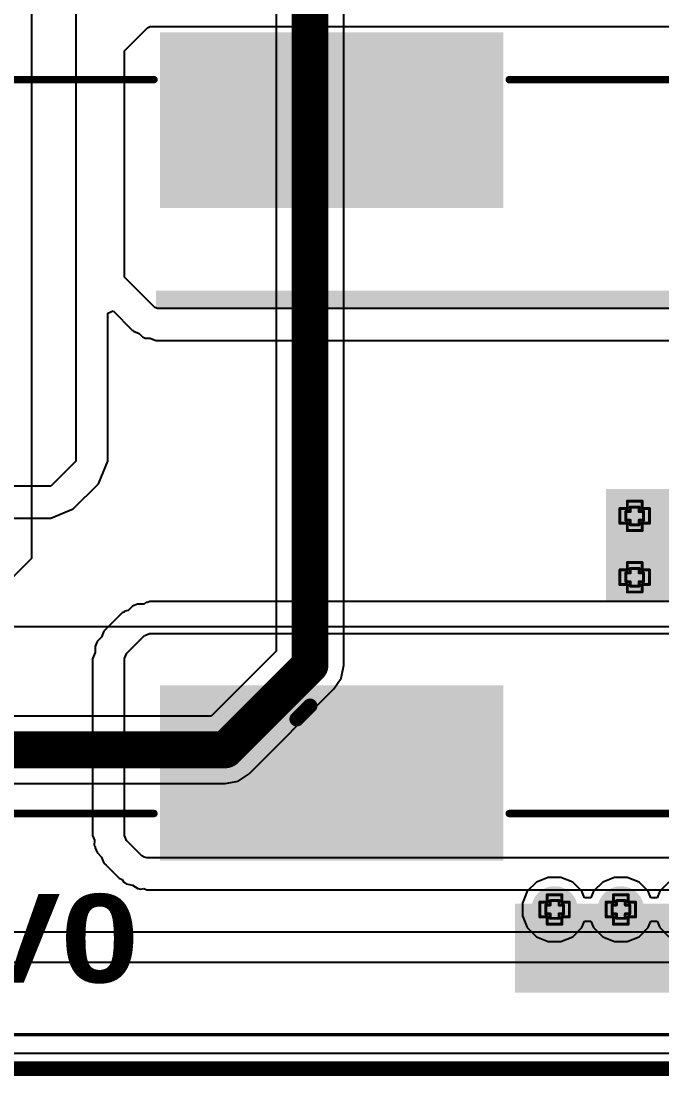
# Model space of a CAD drawing. Header units: inches. Extents: x -4 to 5258, y -4 to 5281.
# Drawn here: x 20.63 to 31.68, y -4.12 to 14.07 of the extents above; entities that cross this region are included whole.
import ezdxf

# ---------------------------------------------------------------- set-up
doc = ezdxf.new("R2010")
doc.units = ezdxf.units.IN
for name, color, linetype in [('Board Outline', 216, 'Continuous'), ('Bottom Layer', 5, 'Continuous'), ('Bottom Solder', 6, 'Continuous'), ('Drill Drawing', 1, 'Continuous'), ('Layer 1', 16, 'Continuous'), ('Layer 2', 76, 'Continuous'), ('Top Layer', 1, 'Continuous'), ('Top Overlay', 2, 'Continuous'), ('Top Paste', 8, 'Continuous'), ('Top Solder', 216, 'Continuous'), ('Via Holes', 16, 'Continuous')]:
    doc.layers.add(name, color=color, linetype=linetype)
doc.styles.add('Arial Black_Bold', font='', dxfattribs={"height": 0.2})
doc.styles.get('Arial Black_Bold').set_extended_font_data('Arial Black', bold=True)

# ---------------------------------------------------------------- blocks, each defined once
blk = doc.blocks.new('SRP1265A_150M_205')
at = {"layer": 'Top Layer'}
for points in [[(-7.09, 2.91), (-4.166, 2.91), (-4.166, -2.91), (-7.09, -2.91)], [(4.166, 2.91), (7.09, 2.91), (7.09, -2.91), (4.166, -2.91)]]:
    blk.add_hatch(color=1, dxfattribs=at).paths.add_polyline_path(points)
at = {"layer": 'Top Paste'}
for points in [[(-7.09, 2.91), (-4.166, 2.91), (-4.166, -2.91), (-7.09, -2.91)], [(4.166, 2.91), (7.09, 2.91), (7.09, -2.91), (4.166, -2.91)]]:
    blk.add_hatch(color=8, dxfattribs=at).paths.add_polyline_path(points)
at = {"layer": 'Top Solder'}
for points in [[(-7.141, 2.961), (-4.115, 2.961), (-4.115, -2.961), (-7.141, -2.961)], [(4.115, 2.961), (7.141, 2.961), (7.141, -2.961), (4.115, -2.961)]]:
    blk.add_hatch(color=216, dxfattribs=at).paths.add_polyline_path(points)
at = {"layer": 'Top Overlay'}
for points in [[(-6.326, 6.326, 0.127, 0.127, 0), (-6.326, 3.062, 0.127, 0.127, 0)], [(-6.326, 6.326, 0.127, 0.127, 0), (6.326, 6.326, 0.127, 0.127, 0)], [(6.326, 6.326, 0.127, 0.127, 0), (6.326, 3.062, 0.127, 0.127, 0)], [(-6.326, -3.062, 0.127, 0.127, 0), (-6.326, -6.326, 0.127, 0.127, 0)], [(6.326, -3.062, 0.127, 0.127, 0), (6.326, -6.326, 0.127, 0.127, 0)], [(-6.326, -6.326, 0.127, 0.127, 0), (6.326, -6.326, 0.127, 0.127, 0)]]:
    blk.add_lwpolyline(points, format="xyseb", dxfattribs=at)
for points in [[(-6.358, 6.326, 0.0635, 0.0635, 1), (-6.294, 6.326, 0.0635, 0.0635, 1)], [(-6.358, 6.326, 0.0635, 0.0635, 1), (-6.294, 6.326, 0.0635, 0.0635, 1)], [(6.294, 6.326, 0.0635, 0.0635, 1), (6.358, 6.326, 0.0635, 0.0635, 1)], [(6.294, 6.326, 0.0635, 0.0635, 1), (6.358, 6.326, 0.0635, 0.0635, 1)], [(-6.358, 3.062, 0.0635, 0.0635, 1), (-6.294, 3.062, 0.0635, 0.0635, 1)], [(6.294, 3.062, 0.0635, 0.0635, 1), (6.358, 3.062, 0.0635, 0.0635, 1)], [(-6.358, -3.062, 0.0635, 0.0635, 1), (-6.294, -3.062, 0.0635, 0.0635, 1)], [(6.294, -3.062, 0.0635, 0.0635, 1), (6.358, -3.062, 0.0635, 0.0635, 1)], [(-6.358, -6.326, 0.0635, 0.0635, 1), (-6.294, -6.326, 0.0635, 0.0635, 1)], [(-6.358, -6.326, 0.0635, 0.0635, 1), (-6.294, -6.326, 0.0635, 0.0635, 1)], [(6.294, -6.326, 0.0635, 0.0635, 1), (6.358, -6.326, 0.0635, 0.0635, 1)], [(6.294, -6.326, 0.0635, 0.0635, 1), (6.358, -6.326, 0.0635, 0.0635, 1)]]:
    blk.add_lwpolyline(points, format="xyseb", close=True, dxfattribs=at)

msp = doc.modelspace()

# ---------------------------------------------------------------- hatches: boundary and pattern name
at = {"layer": 'Bottom Layer'}
h = msp.add_hatch(color=5, dxfattribs=at)
edge = h.paths.add_edge_path()
edge.add_arc((31.209, 5.537), 0.3, 0, 360)
h = msp.add_hatch(color=5, dxfattribs=at)
edge = h.paths.add_edge_path()
edge.add_arc((31.209, 4.479), 0.3, 0, 360)
h = msp.add_hatch(color=5, dxfattribs=at)
edge = h.paths.add_edge_path()
edge.add_arc((29.828, -1.249), 0.3, 0, 360)
h = msp.add_hatch(color=5, dxfattribs=at)
edge = h.paths.add_edge_path()
edge.add_arc((30.971, -1.249), 0.3, 0, 360)
at = {"layer": 'Bottom Solder'}
h = msp.add_hatch(color=6, dxfattribs=at)
edge = h.paths.add_edge_path()
edge.add_arc((31.209, 5.537), 0.402, 0, 360)
h = msp.add_hatch(color=6, dxfattribs=at)
edge = h.paths.add_edge_path()
edge.add_arc((31.209, 4.479), 0.402, 0, 360)
h = msp.add_hatch(color=6, dxfattribs=at)
edge = h.paths.add_edge_path()
edge.add_arc((29.828, -1.249), 0.402, 0, 360)
h = msp.add_hatch(color=6, dxfattribs=at)
edge = h.paths.add_edge_path()
edge.add_arc((30.971, -1.249), 0.402, 0, 360)
at = {"layer": 'Layer 1'}
h = msp.add_hatch(color=16, dxfattribs=at)
edge = h.paths.add_edge_path()
edge.add_arc((31.209, 5.537), 0.3, 0, 360)
h = msp.add_hatch(color=16, dxfattribs=at)
edge = h.paths.add_edge_path()
edge.add_arc((31.209, 4.479), 0.3, 0, 360)
h = msp.add_hatch(color=16, dxfattribs=at)
edge = h.paths.add_edge_path()
edge.add_arc((29.828, -1.249), 0.3, 0, 360)
h = msp.add_hatch(color=16, dxfattribs=at)
edge = h.paths.add_edge_path()
edge.add_arc((30.971, -1.249), 0.3, 0, 360)
at = {"layer": 'Layer 2'}
h = msp.add_hatch(color=76, dxfattribs=at)
edge = h.paths.add_edge_path()
edge.add_arc((31.209, 5.537), 0.3, 0, 360)
h = msp.add_hatch(color=76, dxfattribs=at)
edge = h.paths.add_edge_path()
edge.add_arc((31.209, 4.479), 0.3, 0, 360)
h = msp.add_hatch(color=76, dxfattribs=at)
edge = h.paths.add_edge_path()
edge.add_arc((29.828, -1.249), 0.3, 0, 360)
h = msp.add_hatch(color=76, dxfattribs=at)
edge = h.paths.add_edge_path()
edge.add_arc((30.971, -1.249), 0.3, 0, 360)
at = {"layer": 'Top Layer'}
for points in [[(22.954, 9.111), (36.527, 9.111), (36.527, 9.422), (22.954, 9.422)], [(30.717, 4.054), (32.813, 4.054), (32.813, 5.998), (30.717, 5.998)], [(30.717, 4.054), (34.079, 4.054), (34.079, 5.025), (30.717, 5.025)], [(29.148, -2.681), (43.069, -2.681), (43.069, -1.146), (29.148, -1.146)]]:
    msp.add_hatch(color=1, dxfattribs=at).paths.add_polyline_path(points)
h = msp.add_hatch(color=1, dxfattribs=at)
edge = h.paths.add_edge_path()
edge.add_arc((31.209, 5.537), 0.3, 0, 360)
h = msp.add_hatch(color=1, dxfattribs=at)
edge = h.paths.add_edge_path()
edge.add_arc((31.209, 4.479), 0.3, 0, 360)
h = msp.add_hatch(color=1, dxfattribs=at)
edge = h.paths.add_edge_path()
edge.add_arc((29.828, -1.249), 0.3, 0, 360)
h = msp.add_hatch(color=1, dxfattribs=at)
edge = h.paths.add_edge_path()
edge.add_arc((30.971, -1.249), 0.3, 0, 360)
at = {"layer": 'Top Solder'}
h = msp.add_hatch(color=216, dxfattribs=at)
edge = h.paths.add_edge_path()
edge.add_arc((31.209, 5.537), 0.402, 0, 360)
h = msp.add_hatch(color=216, dxfattribs=at)
edge = h.paths.add_edge_path()
edge.add_arc((31.209, 4.479), 0.402, 0, 360)
h = msp.add_hatch(color=216, dxfattribs=at)
edge = h.paths.add_edge_path()
edge.add_arc((29.828, -1.249), 0.402, 0, 360)
h = msp.add_hatch(color=216, dxfattribs=at)
edge = h.paths.add_edge_path()
edge.add_arc((30.971, -1.249), 0.402, 0, 360)
at = {"layer": 'Via Holes'}
h = msp.add_hatch(color=7, dxfattribs=at)
edge = h.paths.add_edge_path()
edge.add_arc((31.209, 5.537), 0.15, 0, 360)
h = msp.add_hatch(color=7, dxfattribs=at)
edge = h.paths.add_edge_path()
edge.add_arc((31.209, 4.479), 0.15, 0, 360)
h = msp.add_hatch(color=7, dxfattribs=at)
edge = h.paths.add_edge_path()
edge.add_arc((29.828, -1.249), 0.15, 0, 360)
h = msp.add_hatch(color=7, dxfattribs=at)
edge = h.paths.add_edge_path()
edge.add_arc((30.971, -1.249), 0.15, 0, 360)

# ---------------------------------------------------------------- linework, layer by layer
at = {"layer": 'Board Outline'}
msp.add_lwpolyline([(-4.009, -3.991, 0.254, 0.254, 0), (145.991, -3.991, 0.254, 0.254, 0)], format="xyseb", dxfattribs=at)
at = {"layer": 'Bottom Layer'}
for p, q in [((25.029, 15.496), (25.029, 3.207)), ((26.194, 2.965), (26.194, 15.496)), ((25.029, 3.207), (23.908, 2.086)), ((26.15, 2.742), (26.194, 2.965)), ((26.024, 2.553), (26.15, 2.742)), ((24.562, 1.092), (26.024, 2.553)), ((23.908, 2.086), (15.924, 2.086)), ((24.373, 0.965), (24.562, 1.092)), ((16.376, 0.921), (24.15, 0.921)), ((24.15, 0.921), (24.373, 0.965)), ((49.063, -3.42), (3.581, -3.42))]:
    msp.add_line(p, q, dxfattribs=at)
for points in [[(25.612, 2.965, 0.635, 0.635, 0), (25.612, 15.496, 0.635, 0.635, 0)], [(24.15, 1.504, 0.635, 0.635, 0), (25.612, 2.965, 0.635, 0.635, 0)], [(15.924, 1.504, 0.635, 0.635, 0), (24.15, 1.504, 0.635, 0.635, 0)]]:
    msp.add_lwpolyline(points, format="xyseb", dxfattribs=at)
for points in [[(25.453, 2.965, 0.318, 0.318, 1), (25.77, 2.965, 0.318, 0.318, 1)], [(25.453, 2.965, 0.318, 0.318, 1), (25.77, 2.965, 0.318, 0.318, 1)], [(23.991, 1.504, 0.318, 0.318, 1), (24.309, 1.504, 0.318, 0.318, 1)], [(23.991, 1.504, 0.318, 0.318, 1), (24.309, 1.504, 0.318, 0.318, 1)]]:
    msp.add_lwpolyline(points, format="xyseb", close=True, dxfattribs=at)
at = {"layer": 'Drill Drawing'}
for points in [[(30.955, 5.41, 0.0508, 0.0508, 0), (30.955, 5.664, 0.0508, 0.0508, 0)], [(30.955, 5.664, 0.0508, 0.0508, 0), (31.082, 5.664, 0.0508, 0.0508, 0)], [(31.056, 5.461, 0.0508, 0.0508, 0), (31.056, 5.613, 0.0508, 0.0508, 0)], [(31.056, 5.613, 0.0508, 0.0508, 0), (31.133, 5.613, 0.0508, 0.0508, 0)], [(31.082, 5.664, 0.0508, 0.0508, 0), (31.082, 5.791, 0.0508, 0.0508, 0)], [(31.082, 5.791, 0.0508, 0.0508, 0), (31.336, 5.791, 0.0508, 0.0508, 0)], [(31.133, 5.613, 0.0508, 0.0508, 0), (31.133, 5.689, 0.0508, 0.0508, 0)], [(31.133, 5.689, 0.0508, 0.0508, 0), (31.285, 5.689, 0.0508, 0.0508, 0)], [(31.285, 5.613, 0.0508, 0.0508, 0), (31.285, 5.689, 0.0508, 0.0508, 0)], [(31.285, 5.613, 0.0508, 0.0508, 0), (31.361, 5.613, 0.0508, 0.0508, 0)], [(31.336, 5.664, 0.0508, 0.0508, 0), (31.336, 5.791, 0.0508, 0.0508, 0)], [(31.336, 5.664, 0.0508, 0.0508, 0), (31.463, 5.664, 0.0508, 0.0508, 0)], [(31.361, 5.461, 0.0508, 0.0508, 0), (31.361, 5.613, 0.0508, 0.0508, 0)], [(31.463, 5.41, 0.0508, 0.0508, 0), (31.463, 5.664, 0.0508, 0.0508, 0)], [(31.056, 5.461, 0.0508, 0.0508, 0), (31.133, 5.461, 0.0508, 0.0508, 0)], [(31.133, 5.384, 0.0508, 0.0508, 0), (31.133, 5.461, 0.0508, 0.0508, 0)], [(31.285, 5.461, 0.0508, 0.0508, 0), (31.361, 5.461, 0.0508, 0.0508, 0)], [(31.285, 5.384, 0.0508, 0.0508, 0), (31.285, 5.461, 0.0508, 0.0508, 0)], [(30.955, 5.41, 0.0508, 0.0508, 0), (31.082, 5.41, 0.0508, 0.0508, 0)], [(31.082, 5.283, 0.0508, 0.0508, 0), (31.082, 5.41, 0.0508, 0.0508, 0)], [(31.082, 5.283, 0.0508, 0.0508, 0), (31.336, 5.283, 0.0508, 0.0508, 0)], [(31.133, 5.384, 0.0508, 0.0508, 0), (31.285, 5.384, 0.0508, 0.0508, 0)], [(31.336, 5.41, 0.0508, 0.0508, 0), (31.463, 5.41, 0.0508, 0.0508, 0)], [(31.336, 5.283, 0.0508, 0.0508, 0), (31.336, 5.41, 0.0508, 0.0508, 0)], [(31.082, 4.606, 0.0508, 0.0508, 0), (31.082, 4.733, 0.0508, 0.0508, 0)], [(31.082, 4.733, 0.0508, 0.0508, 0), (31.336, 4.733, 0.0508, 0.0508, 0)], [(31.336, 4.606, 0.0508, 0.0508, 0), (31.336, 4.733, 0.0508, 0.0508, 0)], [(30.955, 4.352, 0.0508, 0.0508, 0), (30.955, 4.606, 0.0508, 0.0508, 0)], [(30.955, 4.606, 0.0508, 0.0508, 0), (31.082, 4.606, 0.0508, 0.0508, 0)], [(31.056, 4.403, 0.0508, 0.0508, 0), (31.056, 4.555, 0.0508, 0.0508, 0)], [(31.056, 4.555, 0.0508, 0.0508, 0), (31.133, 4.555, 0.0508, 0.0508, 0)], [(31.133, 4.555, 0.0508, 0.0508, 0), (31.133, 4.631, 0.0508, 0.0508, 0)], [(31.133, 4.631, 0.0508, 0.0508, 0), (31.285, 4.631, 0.0508, 0.0508, 0)], [(31.285, 4.555, 0.0508, 0.0508, 0), (31.285, 4.631, 0.0508, 0.0508, 0)], [(31.285, 4.555, 0.0508, 0.0508, 0), (31.361, 4.555, 0.0508, 0.0508, 0)], [(31.336, 4.606, 0.0508, 0.0508, 0), (31.463, 4.606, 0.0508, 0.0508, 0)], [(31.361, 4.403, 0.0508, 0.0508, 0), (31.361, 4.555, 0.0508, 0.0508, 0)], [(31.463, 4.352, 0.0508, 0.0508, 0), (31.463, 4.606, 0.0508, 0.0508, 0)], [(30.955, 4.352, 0.0508, 0.0508, 0), (31.082, 4.352, 0.0508, 0.0508, 0)], [(31.056, 4.403, 0.0508, 0.0508, 0), (31.133, 4.403, 0.0508, 0.0508, 0)], [(31.082, 4.225, 0.0508, 0.0508, 0), (31.082, 4.352, 0.0508, 0.0508, 0)], [(31.133, 4.327, 0.0508, 0.0508, 0), (31.133, 4.403, 0.0508, 0.0508, 0)], [(31.285, 4.403, 0.0508, 0.0508, 0), (31.361, 4.403, 0.0508, 0.0508, 0)], [(31.285, 4.327, 0.0508, 0.0508, 0), (31.285, 4.403, 0.0508, 0.0508, 0)], [(31.336, 4.352, 0.0508, 0.0508, 0), (31.463, 4.352, 0.0508, 0.0508, 0)], [(31.336, 4.225, 0.0508, 0.0508, 0), (31.336, 4.352, 0.0508, 0.0508, 0)], [(31.082, 4.225, 0.0508, 0.0508, 0), (31.336, 4.225, 0.0508, 0.0508, 0)], [(31.133, 4.327, 0.0508, 0.0508, 0), (31.285, 4.327, 0.0508, 0.0508, 0)], [(29.701, -1.122, 0.0508, 0.0508, 0), (29.701, -0.995, 0.0508, 0.0508, 0)], [(29.701, -0.995, 0.0508, 0.0508, 0), (29.955, -0.995, 0.0508, 0.0508, 0)], [(29.752, -1.172, 0.0508, 0.0508, 0), (29.752, -1.096, 0.0508, 0.0508, 0)], [(29.752, -1.096, 0.0508, 0.0508, 0), (29.904, -1.096, 0.0508, 0.0508, 0)], [(29.904, -1.172, 0.0508, 0.0508, 0), (29.904, -1.096, 0.0508, 0.0508, 0)], [(29.955, -1.122, 0.0508, 0.0508, 0), (29.955, -0.995, 0.0508, 0.0508, 0)], [(30.844, -1.122, 0.0508, 0.0508, 0), (30.844, -0.995, 0.0508, 0.0508, 0)], [(30.844, -0.995, 0.0508, 0.0508, 0), (31.098, -0.995, 0.0508, 0.0508, 0)], [(30.895, -1.172, 0.0508, 0.0508, 0), (30.895, -1.096, 0.0508, 0.0508, 0)], [(30.895, -1.096, 0.0508, 0.0508, 0), (31.047, -1.096, 0.0508, 0.0508, 0)], [(31.047, -1.172, 0.0508, 0.0508, 0), (31.047, -1.096, 0.0508, 0.0508, 0)], [(31.098, -1.122, 0.0508, 0.0508, 0), (31.098, -0.995, 0.0508, 0.0508, 0)], [(29.574, -1.376, 0.0508, 0.0508, 0), (29.574, -1.122, 0.0508, 0.0508, 0)], [(29.574, -1.122, 0.0508, 0.0508, 0), (29.701, -1.122, 0.0508, 0.0508, 0)], [(29.676, -1.325, 0.0508, 0.0508, 0), (29.676, -1.172, 0.0508, 0.0508, 0)], [(29.676, -1.172, 0.0508, 0.0508, 0), (29.752, -1.172, 0.0508, 0.0508, 0)], [(29.904, -1.172, 0.0508, 0.0508, 0), (29.98, -1.172, 0.0508, 0.0508, 0)], [(29.955, -1.122, 0.0508, 0.0508, 0), (30.082, -1.122, 0.0508, 0.0508, 0)], [(29.98, -1.325, 0.0508, 0.0508, 0), (29.98, -1.172, 0.0508, 0.0508, 0)], [(30.082, -1.376, 0.0508, 0.0508, 0), (30.082, -1.122, 0.0508, 0.0508, 0)], [(30.717, -1.376, 0.0508, 0.0508, 0), (30.717, -1.122, 0.0508, 0.0508, 0)], [(30.717, -1.122, 0.0508, 0.0508, 0), (30.844, -1.122, 0.0508, 0.0508, 0)], [(30.819, -1.325, 0.0508, 0.0508, 0), (30.819, -1.172, 0.0508, 0.0508, 0)], [(30.819, -1.172, 0.0508, 0.0508, 0), (30.895, -1.172, 0.0508, 0.0508, 0)], [(31.047, -1.172, 0.0508, 0.0508, 0), (31.123, -1.172, 0.0508, 0.0508, 0)], [(31.098, -1.122, 0.0508, 0.0508, 0), (31.225, -1.122, 0.0508, 0.0508, 0)], [(31.123, -1.325, 0.0508, 0.0508, 0), (31.123, -1.172, 0.0508, 0.0508, 0)], [(31.225, -1.376, 0.0508, 0.0508, 0), (31.225, -1.122, 0.0508, 0.0508, 0)], [(29.574, -1.376, 0.0508, 0.0508, 0), (29.701, -1.376, 0.0508, 0.0508, 0)], [(29.676, -1.325, 0.0508, 0.0508, 0), (29.752, -1.325, 0.0508, 0.0508, 0)], [(29.701, -1.503, 0.0508, 0.0508, 0), (29.701, -1.376, 0.0508, 0.0508, 0)], [(29.752, -1.401, 0.0508, 0.0508, 0), (29.752, -1.325, 0.0508, 0.0508, 0)], [(29.752, -1.401, 0.0508, 0.0508, 0), (29.904, -1.401, 0.0508, 0.0508, 0)], [(29.904, -1.325, 0.0508, 0.0508, 0), (29.98, -1.325, 0.0508, 0.0508, 0)], [(29.904, -1.401, 0.0508, 0.0508, 0), (29.904, -1.325, 0.0508, 0.0508, 0)], [(29.955, -1.376, 0.0508, 0.0508, 0), (30.082, -1.376, 0.0508, 0.0508, 0)], [(29.955, -1.503, 0.0508, 0.0508, 0), (29.955, -1.376, 0.0508, 0.0508, 0)], [(30.717, -1.376, 0.0508, 0.0508, 0), (30.844, -1.376, 0.0508, 0.0508, 0)], [(30.819, -1.325, 0.0508, 0.0508, 0), (30.895, -1.325, 0.0508, 0.0508, 0)], [(30.844, -1.503, 0.0508, 0.0508, 0), (30.844, -1.376, 0.0508, 0.0508, 0)], [(30.895, -1.401, 0.0508, 0.0508, 0), (30.895, -1.325, 0.0508, 0.0508, 0)], [(30.895, -1.401, 0.0508, 0.0508, 0), (31.047, -1.401, 0.0508, 0.0508, 0)], [(31.047, -1.325, 0.0508, 0.0508, 0), (31.123, -1.325, 0.0508, 0.0508, 0)], [(31.047, -1.401, 0.0508, 0.0508, 0), (31.047, -1.325, 0.0508, 0.0508, 0)], [(31.098, -1.376, 0.0508, 0.0508, 0), (31.225, -1.376, 0.0508, 0.0508, 0)], [(31.098, -1.503, 0.0508, 0.0508, 0), (31.098, -1.376, 0.0508, 0.0508, 0)], [(29.701, -1.503, 0.0508, 0.0508, 0), (29.955, -1.503, 0.0508, 0.0508, 0)], [(30.844, -1.503, 0.0508, 0.0508, 0), (31.098, -1.503, 0.0508, 0.0508, 0)]]:
    msp.add_lwpolyline(points, format="xyseb", dxfattribs=at)
for points in [[(30.942, 5.664, 0.0254, 0.0254, 1), (30.968, 5.664, 0.0254, 0.0254, 1)], [(30.942, 5.664, 0.0254, 0.0254, 1), (30.968, 5.664, 0.0254, 0.0254, 1)], [(31.044, 5.613, 0.0254, 0.0254, 1), (31.069, 5.613, 0.0254, 0.0254, 1)], [(31.044, 5.613, 0.0254, 0.0254, 1), (31.069, 5.613, 0.0254, 0.0254, 1)], [(31.069, 5.791, 0.0254, 0.0254, 1), (31.095, 5.791, 0.0254, 0.0254, 1)], [(31.069, 5.791, 0.0254, 0.0254, 1), (31.095, 5.791, 0.0254, 0.0254, 1)], [(31.069, 5.664, 0.0254, 0.0254, 1), (31.095, 5.664, 0.0254, 0.0254, 1)], [(31.069, 5.664, 0.0254, 0.0254, 1), (31.095, 5.664, 0.0254, 0.0254, 1)], [(31.12, 5.689, 0.0254, 0.0254, 1), (31.145, 5.689, 0.0254, 0.0254, 1)], [(31.12, 5.689, 0.0254, 0.0254, 1), (31.145, 5.689, 0.0254, 0.0254, 1)], [(31.12, 5.613, 0.0254, 0.0254, 1), (31.145, 5.613, 0.0254, 0.0254, 1)], [(31.12, 5.613, 0.0254, 0.0254, 1), (31.145, 5.613, 0.0254, 0.0254, 1)], [(31.272, 5.689, 0.0254, 0.0254, 1), (31.298, 5.689, 0.0254, 0.0254, 1)], [(31.272, 5.689, 0.0254, 0.0254, 1), (31.298, 5.689, 0.0254, 0.0254, 1)], [(31.272, 5.613, 0.0254, 0.0254, 1), (31.298, 5.613, 0.0254, 0.0254, 1)], [(31.272, 5.613, 0.0254, 0.0254, 1), (31.298, 5.613, 0.0254, 0.0254, 1)], [(31.323, 5.791, 0.0254, 0.0254, 1), (31.349, 5.791, 0.0254, 0.0254, 1)], [(31.323, 5.791, 0.0254, 0.0254, 1), (31.349, 5.791, 0.0254, 0.0254, 1)], [(31.323, 5.664, 0.0254, 0.0254, 1), (31.349, 5.664, 0.0254, 0.0254, 1)], [(31.323, 5.664, 0.0254, 0.0254, 1), (31.349, 5.664, 0.0254, 0.0254, 1)], [(31.349, 5.613, 0.0254, 0.0254, 1), (31.374, 5.613, 0.0254, 0.0254, 1)], [(31.349, 5.613, 0.0254, 0.0254, 1), (31.374, 5.613, 0.0254, 0.0254, 1)], [(31.45, 5.664, 0.0254, 0.0254, 1), (31.476, 5.664, 0.0254, 0.0254, 1)], [(31.45, 5.664, 0.0254, 0.0254, 1), (31.476, 5.664, 0.0254, 0.0254, 1)], [(31.044, 5.461, 0.0254, 0.0254, 1), (31.069, 5.461, 0.0254, 0.0254, 1)], [(31.044, 5.461, 0.0254, 0.0254, 1), (31.069, 5.461, 0.0254, 0.0254, 1)], [(31.12, 5.461, 0.0254, 0.0254, 1), (31.145, 5.461, 0.0254, 0.0254, 1)], [(31.12, 5.461, 0.0254, 0.0254, 1), (31.145, 5.461, 0.0254, 0.0254, 1)], [(31.272, 5.461, 0.0254, 0.0254, 1), (31.298, 5.461, 0.0254, 0.0254, 1)], [(31.272, 5.461, 0.0254, 0.0254, 1), (31.298, 5.461, 0.0254, 0.0254, 1)], [(31.349, 5.461, 0.0254, 0.0254, 1), (31.374, 5.461, 0.0254, 0.0254, 1)], [(31.349, 5.461, 0.0254, 0.0254, 1), (31.374, 5.461, 0.0254, 0.0254, 1)], [(30.942, 5.41, 0.0254, 0.0254, 1), (30.968, 5.41, 0.0254, 0.0254, 1)], [(30.942, 5.41, 0.0254, 0.0254, 1), (30.968, 5.41, 0.0254, 0.0254, 1)], [(31.069, 5.41, 0.0254, 0.0254, 1), (31.095, 5.41, 0.0254, 0.0254, 1)], [(31.069, 5.41, 0.0254, 0.0254, 1), (31.095, 5.41, 0.0254, 0.0254, 1)], [(31.069, 5.283, 0.0254, 0.0254, 1), (31.095, 5.283, 0.0254, 0.0254, 1)], [(31.069, 5.283, 0.0254, 0.0254, 1), (31.095, 5.283, 0.0254, 0.0254, 1)], [(31.12, 5.384, 0.0254, 0.0254, 1), (31.145, 5.384, 0.0254, 0.0254, 1)], [(31.12, 5.384, 0.0254, 0.0254, 1), (31.145, 5.384, 0.0254, 0.0254, 1)], [(31.272, 5.384, 0.0254, 0.0254, 1), (31.298, 5.384, 0.0254, 0.0254, 1)], [(31.272, 5.384, 0.0254, 0.0254, 1), (31.298, 5.384, 0.0254, 0.0254, 1)], [(31.323, 5.41, 0.0254, 0.0254, 1), (31.349, 5.41, 0.0254, 0.0254, 1)], [(31.323, 5.41, 0.0254, 0.0254, 1), (31.349, 5.41, 0.0254, 0.0254, 1)], [(31.323, 5.283, 0.0254, 0.0254, 1), (31.349, 5.283, 0.0254, 0.0254, 1)], [(31.323, 5.283, 0.0254, 0.0254, 1), (31.349, 5.283, 0.0254, 0.0254, 1)], [(31.45, 5.41, 0.0254, 0.0254, 1), (31.476, 5.41, 0.0254, 0.0254, 1)], [(31.45, 5.41, 0.0254, 0.0254, 1), (31.476, 5.41, 0.0254, 0.0254, 1)], [(31.069, 4.733, 0.0254, 0.0254, 1), (31.095, 4.733, 0.0254, 0.0254, 1)], [(31.069, 4.733, 0.0254, 0.0254, 1), (31.095, 4.733, 0.0254, 0.0254, 1)], [(31.323, 4.733, 0.0254, 0.0254, 1), (31.349, 4.733, 0.0254, 0.0254, 1)], [(31.323, 4.733, 0.0254, 0.0254, 1), (31.349, 4.733, 0.0254, 0.0254, 1)], [(30.942, 4.606, 0.0254, 0.0254, 1), (30.968, 4.606, 0.0254, 0.0254, 1)], [(30.942, 4.606, 0.0254, 0.0254, 1), (30.968, 4.606, 0.0254, 0.0254, 1)], [(31.044, 4.555, 0.0254, 0.0254, 1), (31.069, 4.555, 0.0254, 0.0254, 1)], [(31.044, 4.555, 0.0254, 0.0254, 1), (31.069, 4.555, 0.0254, 0.0254, 1)], [(31.069, 4.606, 0.0254, 0.0254, 1), (31.095, 4.606, 0.0254, 0.0254, 1)], [(31.069, 4.606, 0.0254, 0.0254, 1), (31.095, 4.606, 0.0254, 0.0254, 1)], [(31.12, 4.631, 0.0254, 0.0254, 1), (31.145, 4.631, 0.0254, 0.0254, 1)], [(31.12, 4.631, 0.0254, 0.0254, 1), (31.145, 4.631, 0.0254, 0.0254, 1)], [(31.12, 4.555, 0.0254, 0.0254, 1), (31.145, 4.555, 0.0254, 0.0254, 1)], [(31.12, 4.555, 0.0254, 0.0254, 1), (31.145, 4.555, 0.0254, 0.0254, 1)], [(31.272, 4.631, 0.0254, 0.0254, 1), (31.298, 4.631, 0.0254, 0.0254, 1)], [(31.272, 4.631, 0.0254, 0.0254, 1), (31.298, 4.631, 0.0254, 0.0254, 1)], [(31.272, 4.555, 0.0254, 0.0254, 1), (31.298, 4.555, 0.0254, 0.0254, 1)], [(31.272, 4.555, 0.0254, 0.0254, 1), (31.298, 4.555, 0.0254, 0.0254, 1)], [(31.323, 4.606, 0.0254, 0.0254, 1), (31.349, 4.606, 0.0254, 0.0254, 1)], [(31.323, 4.606, 0.0254, 0.0254, 1), (31.349, 4.606, 0.0254, 0.0254, 1)], [(31.349, 4.555, 0.0254, 0.0254, 1), (31.374, 4.555, 0.0254, 0.0254, 1)], [(31.349, 4.555, 0.0254, 0.0254, 1), (31.374, 4.555, 0.0254, 0.0254, 1)], [(31.45, 4.606, 0.0254, 0.0254, 1), (31.476, 4.606, 0.0254, 0.0254, 1)], [(31.45, 4.606, 0.0254, 0.0254, 1), (31.476, 4.606, 0.0254, 0.0254, 1)], [(30.942, 4.352, 0.0254, 0.0254, 1), (30.968, 4.352, 0.0254, 0.0254, 1)], [(30.942, 4.352, 0.0254, 0.0254, 1), (30.968, 4.352, 0.0254, 0.0254, 1)], [(31.044, 4.403, 0.0254, 0.0254, 1), (31.069, 4.403, 0.0254, 0.0254, 1)], [(31.044, 4.403, 0.0254, 0.0254, 1), (31.069, 4.403, 0.0254, 0.0254, 1)], [(31.069, 4.352, 0.0254, 0.0254, 1), (31.095, 4.352, 0.0254, 0.0254, 1)], [(31.069, 4.352, 0.0254, 0.0254, 1), (31.095, 4.352, 0.0254, 0.0254, 1)], [(31.12, 4.403, 0.0254, 0.0254, 1), (31.145, 4.403, 0.0254, 0.0254, 1)], [(31.12, 4.403, 0.0254, 0.0254, 1), (31.145, 4.403, 0.0254, 0.0254, 1)], [(31.272, 4.403, 0.0254, 0.0254, 1), (31.298, 4.403, 0.0254, 0.0254, 1)], [(31.272, 4.403, 0.0254, 0.0254, 1), (31.298, 4.403, 0.0254, 0.0254, 1)], [(31.323, 4.352, 0.0254, 0.0254, 1), (31.349, 4.352, 0.0254, 0.0254, 1)], [(31.323, 4.352, 0.0254, 0.0254, 1), (31.349, 4.352, 0.0254, 0.0254, 1)], [(31.349, 4.403, 0.0254, 0.0254, 1), (31.374, 4.403, 0.0254, 0.0254, 1)], [(31.349, 4.403, 0.0254, 0.0254, 1), (31.374, 4.403, 0.0254, 0.0254, 1)], [(31.45, 4.352, 0.0254, 0.0254, 1), (31.476, 4.352, 0.0254, 0.0254, 1)], [(31.45, 4.352, 0.0254, 0.0254, 1), (31.476, 4.352, 0.0254, 0.0254, 1)], [(31.069, 4.225, 0.0254, 0.0254, 1), (31.095, 4.225, 0.0254, 0.0254, 1)], [(31.069, 4.225, 0.0254, 0.0254, 1), (31.095, 4.225, 0.0254, 0.0254, 1)], [(31.12, 4.327, 0.0254, 0.0254, 1), (31.145, 4.327, 0.0254, 0.0254, 1)], [(31.12, 4.327, 0.0254, 0.0254, 1), (31.145, 4.327, 0.0254, 0.0254, 1)], [(31.272, 4.327, 0.0254, 0.0254, 1), (31.298, 4.327, 0.0254, 0.0254, 1)], [(31.272, 4.327, 0.0254, 0.0254, 1), (31.298, 4.327, 0.0254, 0.0254, 1)], [(31.323, 4.225, 0.0254, 0.0254, 1), (31.349, 4.225, 0.0254, 0.0254, 1)], [(31.323, 4.225, 0.0254, 0.0254, 1), (31.349, 4.225, 0.0254, 0.0254, 1)], [(29.688, -0.995, 0.0254, 0.0254, 1), (29.714, -0.995, 0.0254, 0.0254, 1)], [(29.688, -0.995, 0.0254, 0.0254, 1), (29.714, -0.995, 0.0254, 0.0254, 1)], [(29.739, -1.096, 0.0254, 0.0254, 1), (29.764, -1.096, 0.0254, 0.0254, 1)], [(29.739, -1.096, 0.0254, 0.0254, 1), (29.764, -1.096, 0.0254, 0.0254, 1)], [(29.891, -1.096, 0.0254, 0.0254, 1), (29.917, -1.096, 0.0254, 0.0254, 1)], [(29.891, -1.096, 0.0254, 0.0254, 1), (29.917, -1.096, 0.0254, 0.0254, 1)], [(29.942, -0.995, 0.0254, 0.0254, 1), (29.968, -0.995, 0.0254, 0.0254, 1)], [(29.942, -0.995, 0.0254, 0.0254, 1), (29.968, -0.995, 0.0254, 0.0254, 1)], [(30.831, -0.995, 0.0254, 0.0254, 1), (30.857, -0.995, 0.0254, 0.0254, 1)], [(30.831, -0.995, 0.0254, 0.0254, 1), (30.857, -0.995, 0.0254, 0.0254, 1)], [(30.882, -1.096, 0.0254, 0.0254, 1), (30.907, -1.096, 0.0254, 0.0254, 1)], [(30.882, -1.096, 0.0254, 0.0254, 1), (30.907, -1.096, 0.0254, 0.0254, 1)], [(31.034, -1.096, 0.0254, 0.0254, 1), (31.06, -1.096, 0.0254, 0.0254, 1)], [(31.034, -1.096, 0.0254, 0.0254, 1), (31.06, -1.096, 0.0254, 0.0254, 1)], [(31.085, -0.995, 0.0254, 0.0254, 1), (31.111, -0.995, 0.0254, 0.0254, 1)], [(31.085, -0.995, 0.0254, 0.0254, 1), (31.111, -0.995, 0.0254, 0.0254, 1)], [(29.561, -1.122, 0.0254, 0.0254, 1), (29.587, -1.122, 0.0254, 0.0254, 1)], [(29.561, -1.122, 0.0254, 0.0254, 1), (29.587, -1.122, 0.0254, 0.0254, 1)], [(29.663, -1.172, 0.0254, 0.0254, 1), (29.688, -1.172, 0.0254, 0.0254, 1)], [(29.663, -1.172, 0.0254, 0.0254, 1), (29.688, -1.172, 0.0254, 0.0254, 1)], [(29.688, -1.122, 0.0254, 0.0254, 1), (29.714, -1.122, 0.0254, 0.0254, 1)], [(29.688, -1.122, 0.0254, 0.0254, 1), (29.714, -1.122, 0.0254, 0.0254, 1)], [(29.739, -1.172, 0.0254, 0.0254, 1), (29.764, -1.172, 0.0254, 0.0254, 1)], [(29.739, -1.172, 0.0254, 0.0254, 1), (29.764, -1.172, 0.0254, 0.0254, 1)], [(29.891, -1.172, 0.0254, 0.0254, 1), (29.917, -1.172, 0.0254, 0.0254, 1)], [(29.891, -1.172, 0.0254, 0.0254, 1), (29.917, -1.172, 0.0254, 0.0254, 1)], [(29.942, -1.122, 0.0254, 0.0254, 1), (29.968, -1.122, 0.0254, 0.0254, 1)], [(29.942, -1.122, 0.0254, 0.0254, 1), (29.968, -1.122, 0.0254, 0.0254, 1)], [(29.968, -1.172, 0.0254, 0.0254, 1), (29.993, -1.172, 0.0254, 0.0254, 1)], [(29.968, -1.172, 0.0254, 0.0254, 1), (29.993, -1.172, 0.0254, 0.0254, 1)], [(30.069, -1.122, 0.0254, 0.0254, 1), (30.095, -1.122, 0.0254, 0.0254, 1)], [(30.069, -1.122, 0.0254, 0.0254, 1), (30.095, -1.122, 0.0254, 0.0254, 1)], [(30.704, -1.122, 0.0254, 0.0254, 1), (30.73, -1.122, 0.0254, 0.0254, 1)], [(30.704, -1.122, 0.0254, 0.0254, 1), (30.73, -1.122, 0.0254, 0.0254, 1)], [(30.806, -1.172, 0.0254, 0.0254, 1), (30.831, -1.172, 0.0254, 0.0254, 1)], [(30.806, -1.172, 0.0254, 0.0254, 1), (30.831, -1.172, 0.0254, 0.0254, 1)], [(30.831, -1.122, 0.0254, 0.0254, 1), (30.857, -1.122, 0.0254, 0.0254, 1)], [(30.831, -1.122, 0.0254, 0.0254, 1), (30.857, -1.122, 0.0254, 0.0254, 1)], [(30.882, -1.172, 0.0254, 0.0254, 1), (30.907, -1.172, 0.0254, 0.0254, 1)], [(30.882, -1.172, 0.0254, 0.0254, 1), (30.907, -1.172, 0.0254, 0.0254, 1)], [(31.034, -1.172, 0.0254, 0.0254, 1), (31.06, -1.172, 0.0254, 0.0254, 1)], [(31.034, -1.172, 0.0254, 0.0254, 1), (31.06, -1.172, 0.0254, 0.0254, 1)], [(31.085, -1.122, 0.0254, 0.0254, 1), (31.111, -1.122, 0.0254, 0.0254, 1)], [(31.085, -1.122, 0.0254, 0.0254, 1), (31.111, -1.122, 0.0254, 0.0254, 1)], [(31.111, -1.172, 0.0254, 0.0254, 1), (31.136, -1.172, 0.0254, 0.0254, 1)], [(31.111, -1.172, 0.0254, 0.0254, 1), (31.136, -1.172, 0.0254, 0.0254, 1)], [(31.212, -1.122, 0.0254, 0.0254, 1), (31.238, -1.122, 0.0254, 0.0254, 1)], [(31.212, -1.122, 0.0254, 0.0254, 1), (31.238, -1.122, 0.0254, 0.0254, 1)], [(29.561, -1.376, 0.0254, 0.0254, 1), (29.587, -1.376, 0.0254, 0.0254, 1)], [(29.561, -1.376, 0.0254, 0.0254, 1), (29.587, -1.376, 0.0254, 0.0254, 1)], [(29.663, -1.325, 0.0254, 0.0254, 1), (29.688, -1.325, 0.0254, 0.0254, 1)], [(29.663, -1.325, 0.0254, 0.0254, 1), (29.688, -1.325, 0.0254, 0.0254, 1)], [(29.688, -1.376, 0.0254, 0.0254, 1), (29.714, -1.376, 0.0254, 0.0254, 1)], [(29.688, -1.376, 0.0254, 0.0254, 1), (29.714, -1.376, 0.0254, 0.0254, 1)], [(29.739, -1.325, 0.0254, 0.0254, 1), (29.764, -1.325, 0.0254, 0.0254, 1)], [(29.739, -1.325, 0.0254, 0.0254, 1), (29.764, -1.325, 0.0254, 0.0254, 1)], [(29.739, -1.401, 0.0254, 0.0254, 1), (29.764, -1.401, 0.0254, 0.0254, 1)], [(29.739, -1.401, 0.0254, 0.0254, 1), (29.764, -1.401, 0.0254, 0.0254, 1)], [(29.891, -1.325, 0.0254, 0.0254, 1), (29.917, -1.325, 0.0254, 0.0254, 1)], [(29.891, -1.325, 0.0254, 0.0254, 1), (29.917, -1.325, 0.0254, 0.0254, 1)], [(29.891, -1.401, 0.0254, 0.0254, 1), (29.917, -1.401, 0.0254, 0.0254, 1)], [(29.891, -1.401, 0.0254, 0.0254, 1), (29.917, -1.401, 0.0254, 0.0254, 1)], [(29.942, -1.376, 0.0254, 0.0254, 1), (29.968, -1.376, 0.0254, 0.0254, 1)], [(29.942, -1.376, 0.0254, 0.0254, 1), (29.968, -1.376, 0.0254, 0.0254, 1)], [(29.968, -1.325, 0.0254, 0.0254, 1), (29.993, -1.325, 0.0254, 0.0254, 1)], [(29.968, -1.325, 0.0254, 0.0254, 1), (29.993, -1.325, 0.0254, 0.0254, 1)], [(30.069, -1.376, 0.0254, 0.0254, 1), (30.095, -1.376, 0.0254, 0.0254, 1)], [(30.069, -1.376, 0.0254, 0.0254, 1), (30.095, -1.376, 0.0254, 0.0254, 1)], [(30.704, -1.376, 0.0254, 0.0254, 1), (30.73, -1.376, 0.0254, 0.0254, 1)], [(30.704, -1.376, 0.0254, 0.0254, 1), (30.73, -1.376, 0.0254, 0.0254, 1)], [(30.806, -1.325, 0.0254, 0.0254, 1), (30.831, -1.325, 0.0254, 0.0254, 1)], [(30.806, -1.325, 0.0254, 0.0254, 1), (30.831, -1.325, 0.0254, 0.0254, 1)], [(30.831, -1.376, 0.0254, 0.0254, 1), (30.857, -1.376, 0.0254, 0.0254, 1)], [(30.831, -1.376, 0.0254, 0.0254, 1), (30.857, -1.376, 0.0254, 0.0254, 1)], [(30.882, -1.325, 0.0254, 0.0254, 1), (30.907, -1.325, 0.0254, 0.0254, 1)], [(30.882, -1.325, 0.0254, 0.0254, 1), (30.907, -1.325, 0.0254, 0.0254, 1)], [(30.882, -1.401, 0.0254, 0.0254, 1), (30.907, -1.401, 0.0254, 0.0254, 1)], [(30.882, -1.401, 0.0254, 0.0254, 1), (30.907, -1.401, 0.0254, 0.0254, 1)], [(31.034, -1.325, 0.0254, 0.0254, 1), (31.06, -1.325, 0.0254, 0.0254, 1)], [(31.034, -1.325, 0.0254, 0.0254, 1), (31.06, -1.325, 0.0254, 0.0254, 1)], [(31.034, -1.401, 0.0254, 0.0254, 1), (31.06, -1.401, 0.0254, 0.0254, 1)], [(31.034, -1.401, 0.0254, 0.0254, 1), (31.06, -1.401, 0.0254, 0.0254, 1)], [(31.085, -1.376, 0.0254, 0.0254, 1), (31.111, -1.376, 0.0254, 0.0254, 1)], [(31.085, -1.376, 0.0254, 0.0254, 1), (31.111, -1.376, 0.0254, 0.0254, 1)], [(31.111, -1.325, 0.0254, 0.0254, 1), (31.136, -1.325, 0.0254, 0.0254, 1)], [(31.111, -1.325, 0.0254, 0.0254, 1), (31.136, -1.325, 0.0254, 0.0254, 1)], [(31.212, -1.376, 0.0254, 0.0254, 1), (31.238, -1.376, 0.0254, 0.0254, 1)], [(31.212, -1.376, 0.0254, 0.0254, 1), (31.238, -1.376, 0.0254, 0.0254, 1)], [(29.688, -1.503, 0.0254, 0.0254, 1), (29.714, -1.503, 0.0254, 0.0254, 1)], [(29.688, -1.503, 0.0254, 0.0254, 1), (29.714, -1.503, 0.0254, 0.0254, 1)], [(29.942, -1.503, 0.0254, 0.0254, 1), (29.968, -1.503, 0.0254, 0.0254, 1)], [(29.942, -1.503, 0.0254, 0.0254, 1), (29.968, -1.503, 0.0254, 0.0254, 1)], [(30.831, -1.503, 0.0254, 0.0254, 1), (30.857, -1.503, 0.0254, 0.0254, 1)], [(30.831, -1.503, 0.0254, 0.0254, 1), (30.857, -1.503, 0.0254, 0.0254, 1)], [(31.085, -1.503, 0.0254, 0.0254, 1), (31.111, -1.503, 0.0254, 0.0254, 1)], [(31.085, -1.503, 0.0254, 0.0254, 1), (31.111, -1.503, 0.0254, 0.0254, 1)]]:
    msp.add_lwpolyline(points, format="xyseb", close=True, dxfattribs=at)
at = {"layer": 'Layer 1'}
for p, q in [((136.239, -1.639), (5.517, -1.639)), ((4.999, -2.157), (136.757, -2.157)), ((145.732, -3.732), (-3.75, -3.732))]:
    msp.add_line(p, q, dxfattribs=at)
at = {"layer": 'Layer 2'}
for p, q in [((20.812, 15.751), (20.812, 4.804)), ((20.812, 4.804), (20.201, 4.193)), ((15.411, 3.63), (43.373, 3.63)), ((29.718, -0.695), (29.514, -0.779)), ((29.938, -0.695), (29.718, -0.695)), ((30.142, -0.779), (29.938, -0.695)), ((30.861, -0.695), (30.657, -0.779)), ((31.081, -0.695), (30.861, -0.695)), ((31.285, -0.779), (31.081, -0.695)), ((29.514, -0.779), (29.358, -0.935)), ((30.298, -0.935), (30.142, -0.779)), ((30.657, -0.779), (30.501, -0.935)), ((31.441, -0.935), (31.285, -0.779)), ((31.8, -0.779), (31.644, -0.935)), ((29.358, -0.935), (29.274, -1.138)), ((30.344, -1.048), (30.298, -0.935)), ((30.454, -1.048), (30.344, -1.048)), ((30.501, -0.935), (30.454, -1.048)), ((31.487, -1.048), (31.441, -0.935)), ((31.597, -1.048), (31.487, -1.048)), ((31.644, -0.935), (31.597, -1.048)), ((29.274, -1.138), (29.274, -1.359)), ((29.274, -1.359), (29.358, -1.562)), ((30.298, -1.562), (30.344, -1.449)), ((30.344, -1.449), (30.454, -1.449)), ((30.454, -1.449), (30.501, -1.562)), ((31.441, -1.562), (31.487, -1.449)), ((31.487, -1.449), (31.597, -1.449)), ((31.597, -1.449), (31.644, -1.562)), ((29.358, -1.562), (29.514, -1.718)), ((30.142, -1.718), (30.298, -1.562)), ((30.501, -1.562), (30.657, -1.718)), ((31.285, -1.718), (31.441, -1.562)), ((31.644, -1.562), (31.8, -1.718)), ((29.514, -1.718), (29.718, -1.803)), ((29.718, -1.803), (29.938, -1.803)), ((29.938, -1.803), (30.142, -1.718)), ((30.657, -1.718), (30.861, -1.803)), ((30.861, -1.803), (31.081, -1.803)), ((31.081, -1.803), (31.285, -1.718)), ((43.373, -3.732), (-3.75, -3.732))]:
    msp.add_line(p, q, dxfattribs=at)
msp.add_lwpolyline([(25.383, 2.034, 0.254, 0.254, 0), (25.612, 2.262, 0.254, 0.254, 0)], format="xyseb", dxfattribs=at)
for points in [[(25.548, 2.262, 0.127, 0.127, 1), (25.675, 2.262, 0.127, 0.127, 1)], [(25.319, 2.034, 0.127, 0.127, 1), (25.446, 2.034, 0.127, 0.127, 1)]]:
    msp.add_lwpolyline(points, format="xyseb", close=True, dxfattribs=at)
at = {"layer": 'Top Layer'}
for p, q in [((21.573, 15.415), (21.573, 6.481)), ((22.411, 13.554), (22.81, 13.953)), ((22.81, 13.953), (22.855, 13.972)), ((22.855, 13.972), (36.913, 13.972)), ((22.411, 9.654), (22.411, 13.554)), ((22.936, 9.129), (22.411, 9.654)), ((22.98, 9.111), (22.936, 9.129)), ((32.769, 9.111), (22.98, 9.111)), ((22.123, 9.032), (22.217, 9.071)), ((22.123, 6.481), (22.123, 9.032)), ((22.217, 9.071), (22.547, 8.74)), ((22.547, 8.74), (22.56, 8.735)), ((22.56, 8.735), (22.566, 8.722)), ((22.566, 8.722), (22.667, 8.68)), ((22.667, 8.68), (22.725, 8.621)), ((22.725, 8.621), (22.77, 8.603)), ((22.77, 8.603), (22.853, 8.603)), ((22.853, 8.603), (22.954, 8.561)), ((22.954, 8.561), (32.64, 8.561)), ((21.573, 6.481), (21.141, 6.049)), ((21.962, 6.092), (22.123, 6.481)), ((21.141, 6.049), (17.763, 6.049)), ((21.53, 5.661), (21.962, 6.092)), ((21.141, 5.5), (21.53, 5.661)), ((17.763, 5.5), (21.141, 5.5)), ((22.634, 4.017), (22.552, 3.983)), ((22.741, 4.017), (22.634, 4.017)), ((22.79, 4.049), (22.741, 4.017)), ((22.811, 4.045), (22.79, 4.049)), ((22.79, 4.049), (22.79, 4.049)), ((22.847, 4.06), (22.811, 4.045)), ((22.898, 4.06), (22.847, 4.06)), ((22.847, 4.06), (22.847, 4.06)), ((22.847, 4.06), (22.847, 4.06)), ((36.025, 4.06), (22.898, 4.06)), ((22.898, 4.06), (22.898, 4.06)), ((22.335, 3.827), (22.094, 3.587)), ((22.371, 3.863), (22.335, 3.827)), ((22.335, 3.827), (22.335, 3.827)), ((22.335, 3.827), (22.335, 3.827)), ((22.407, 3.878), (22.371, 3.863)), ((22.418, 3.896), (22.407, 3.878)), ((22.476, 3.907), (22.418, 3.896)), ((22.418, 3.896), (22.418, 3.896)), ((22.552, 3.983), (22.476, 3.907)), ((22.058, 3.551), (22.015, 3.446)), ((22.094, 3.587), (22.058, 3.551)), ((22.094, 3.587), (22.094, 3.587)), ((22.094, 3.587), (22.094, 3.587)), ((22.723, 3.438), (22.76, 3.474)), ((22.76, 3.474), (22.762, 3.475)), ((22.76, 3.474), (22.76, 3.474)), ((22.762, 3.475), (22.844, 3.509)), ((22.844, 3.509), (22.847, 3.51)), ((22.847, 3.51), (22.847, 3.51)), ((22.847, 3.51), (22.898, 3.51)), ((22.898, 3.51), (22.898, 3.51)), ((22.898, 3.51), (43.032, 3.51)), ((21.939, 3.369), (21.905, 3.288)), ((21.905, 3.288), (21.905, 3.18)), ((22.015, 3.446), (21.939, 3.369)), ((22.483, 3.198), (22.723, 3.438)), ((22.723, 3.438), (22.723, 3.438)), ((21.905, 3.18), (21.861, 3.075)), ((22.413, 3.077), (22.447, 3.159)), ((22.447, 3.162), (22.483, 3.198)), ((22.447, 3.159), (22.447, 3.162)), ((21.861, 3.075), (21.861, 3.024)), ((21.861, 3.024), (21.861, 3.024)), ((21.861, 3.024), (21.861, 3.024)), ((21.861, 3.024), (21.861, 0.027)), ((22.411, 3.075), (22.413, 3.077)), ((22.411, 3.024), (22.411, 3.075)), ((22.411, 0.027), (22.411, 3.024)), ((21.861, 0.027), (21.896, -0.056)), ((22.413, 0.025), (22.411, 0.027)), ((22.411, 0.027), (22.411, 0.027)), ((22.447, -0.057), (22.413, 0.025)), ((21.896, -0.056), (21.89, -0.147)), ((21.89, -0.147), (21.89, -0.147)), ((21.89, -0.147), (21.905, -0.164)), ((21.905, -0.164), (21.905, -0.186)), ((22.447, -0.06), (22.447, -0.057)), ((22.483, -0.096), (22.447, -0.06)), ((22.447, -0.06), (22.447, -0.06)), ((22.71, -0.322), (22.483, -0.096)), ((21.905, -0.186), (21.939, -0.267)), ((21.939, -0.267), (22.015, -0.344)), ((22.015, -0.344), (22.022, -0.362)), ((22.022, -0.362), (22.022, -0.362)), ((22.022, -0.362), (22.058, -0.449)), ((22.75, -0.349), (22.71, -0.322)), ((22.797, -0.358), (22.75, -0.349)), ((42.609, -0.358), (22.797, -0.358)), ((22.058, -0.449), (22.094, -0.485)), ((22.094, -0.485), (22.094, -0.485)), ((22.094, -0.485), (22.094, -0.485)), ((22.094, -0.485), (22.321, -0.711)), ((22.321, -0.711), (22.373, -0.733)), ((22.373, -0.733), (22.404, -0.779)), ((22.404, -0.779), (22.444, -0.806)), ((22.444, -0.806), (22.551, -0.827)), ((22.551, -0.827), (22.642, -0.888)), ((22.642, -0.888), (22.69, -0.898)), ((22.69, -0.898), (22.745, -0.887)), ((22.745, -0.887), (22.797, -0.908)), ((22.797, -0.908), (42.609, -0.908)), ((52.117, -3.398), (3.644, -3.398))]:
    msp.add_line(p, q, dxfattribs=at)

# ---------------------------------------------------------------- block references
at = {"rotation": 90}
msp.add_blockref('SRP1265A_150M_205', (25.984, 6.732), dxfattribs=at)

# ---------------------------------------------------------------- texts
at = {"layer": 'Top Overlay', "style": 'Arial Black_Bold'}
msp.add_text('5V0', height=1.524, rotation=360, dxfattribs=at).set_placement((18.329, -2.508))

doc.saveas('drawing.dxf')
